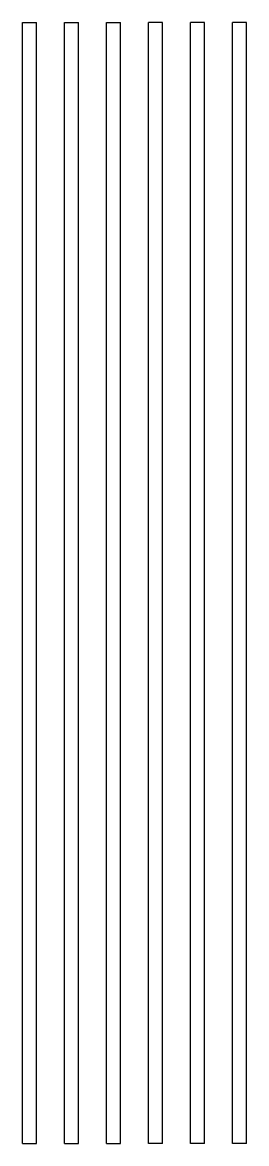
# Model space of a CAD drawing. Header units: millimetres. Extents: x -4 to 4, y -20 to 20.
import ezdxf

# ---------------------------------------------------------------- set-up
doc = ezdxf.new("R2010")
doc.units = ezdxf.units.MM

msp = doc.modelspace()

# ---------------------------------------------------------------- linework, layer by layer
at = {"color": 7, "linetype": 'Continuous'}
for p, q in [((-1, -20), (-1, 20)), ((-1, 20), (-0.5, 20)), ((-0.5, -20), (-0.5, 20)), ((1, 20), (0.5, 20)), ((0.5, -20), (0.5, 20)), ((1, -20), (1, 20)), ((-4, -20), (-4, 20)), ((-4, 20), (-3.5, 20)), ((-3.5, -20), (-3.5, 20)), ((-2.5, -20), (-2.5, 20)), ((-2.5, 20), (-2, 20)), ((-2, -20), (-2, 20)), ((2.5, 20), (2, 20)), ((2, -20), (2, 20)), ((2.5, -20), (2.5, 20)), ((4, 20), (3.5, 20)), ((3.5, -20), (3.5, 20)), ((4, -20), (4, 20)), ((-4, -20), (-3.5, -20)), ((-2.5, -20), (-2, -20)), ((-1, -20), (-0.5, -20)), ((1, -20), (0.5, -20)), ((2.5, -20), (2, -20)), ((4, -20), (3.5, -20))]:
    msp.add_line(p, q, dxfattribs=at)

doc.saveas('drawing.dxf')
